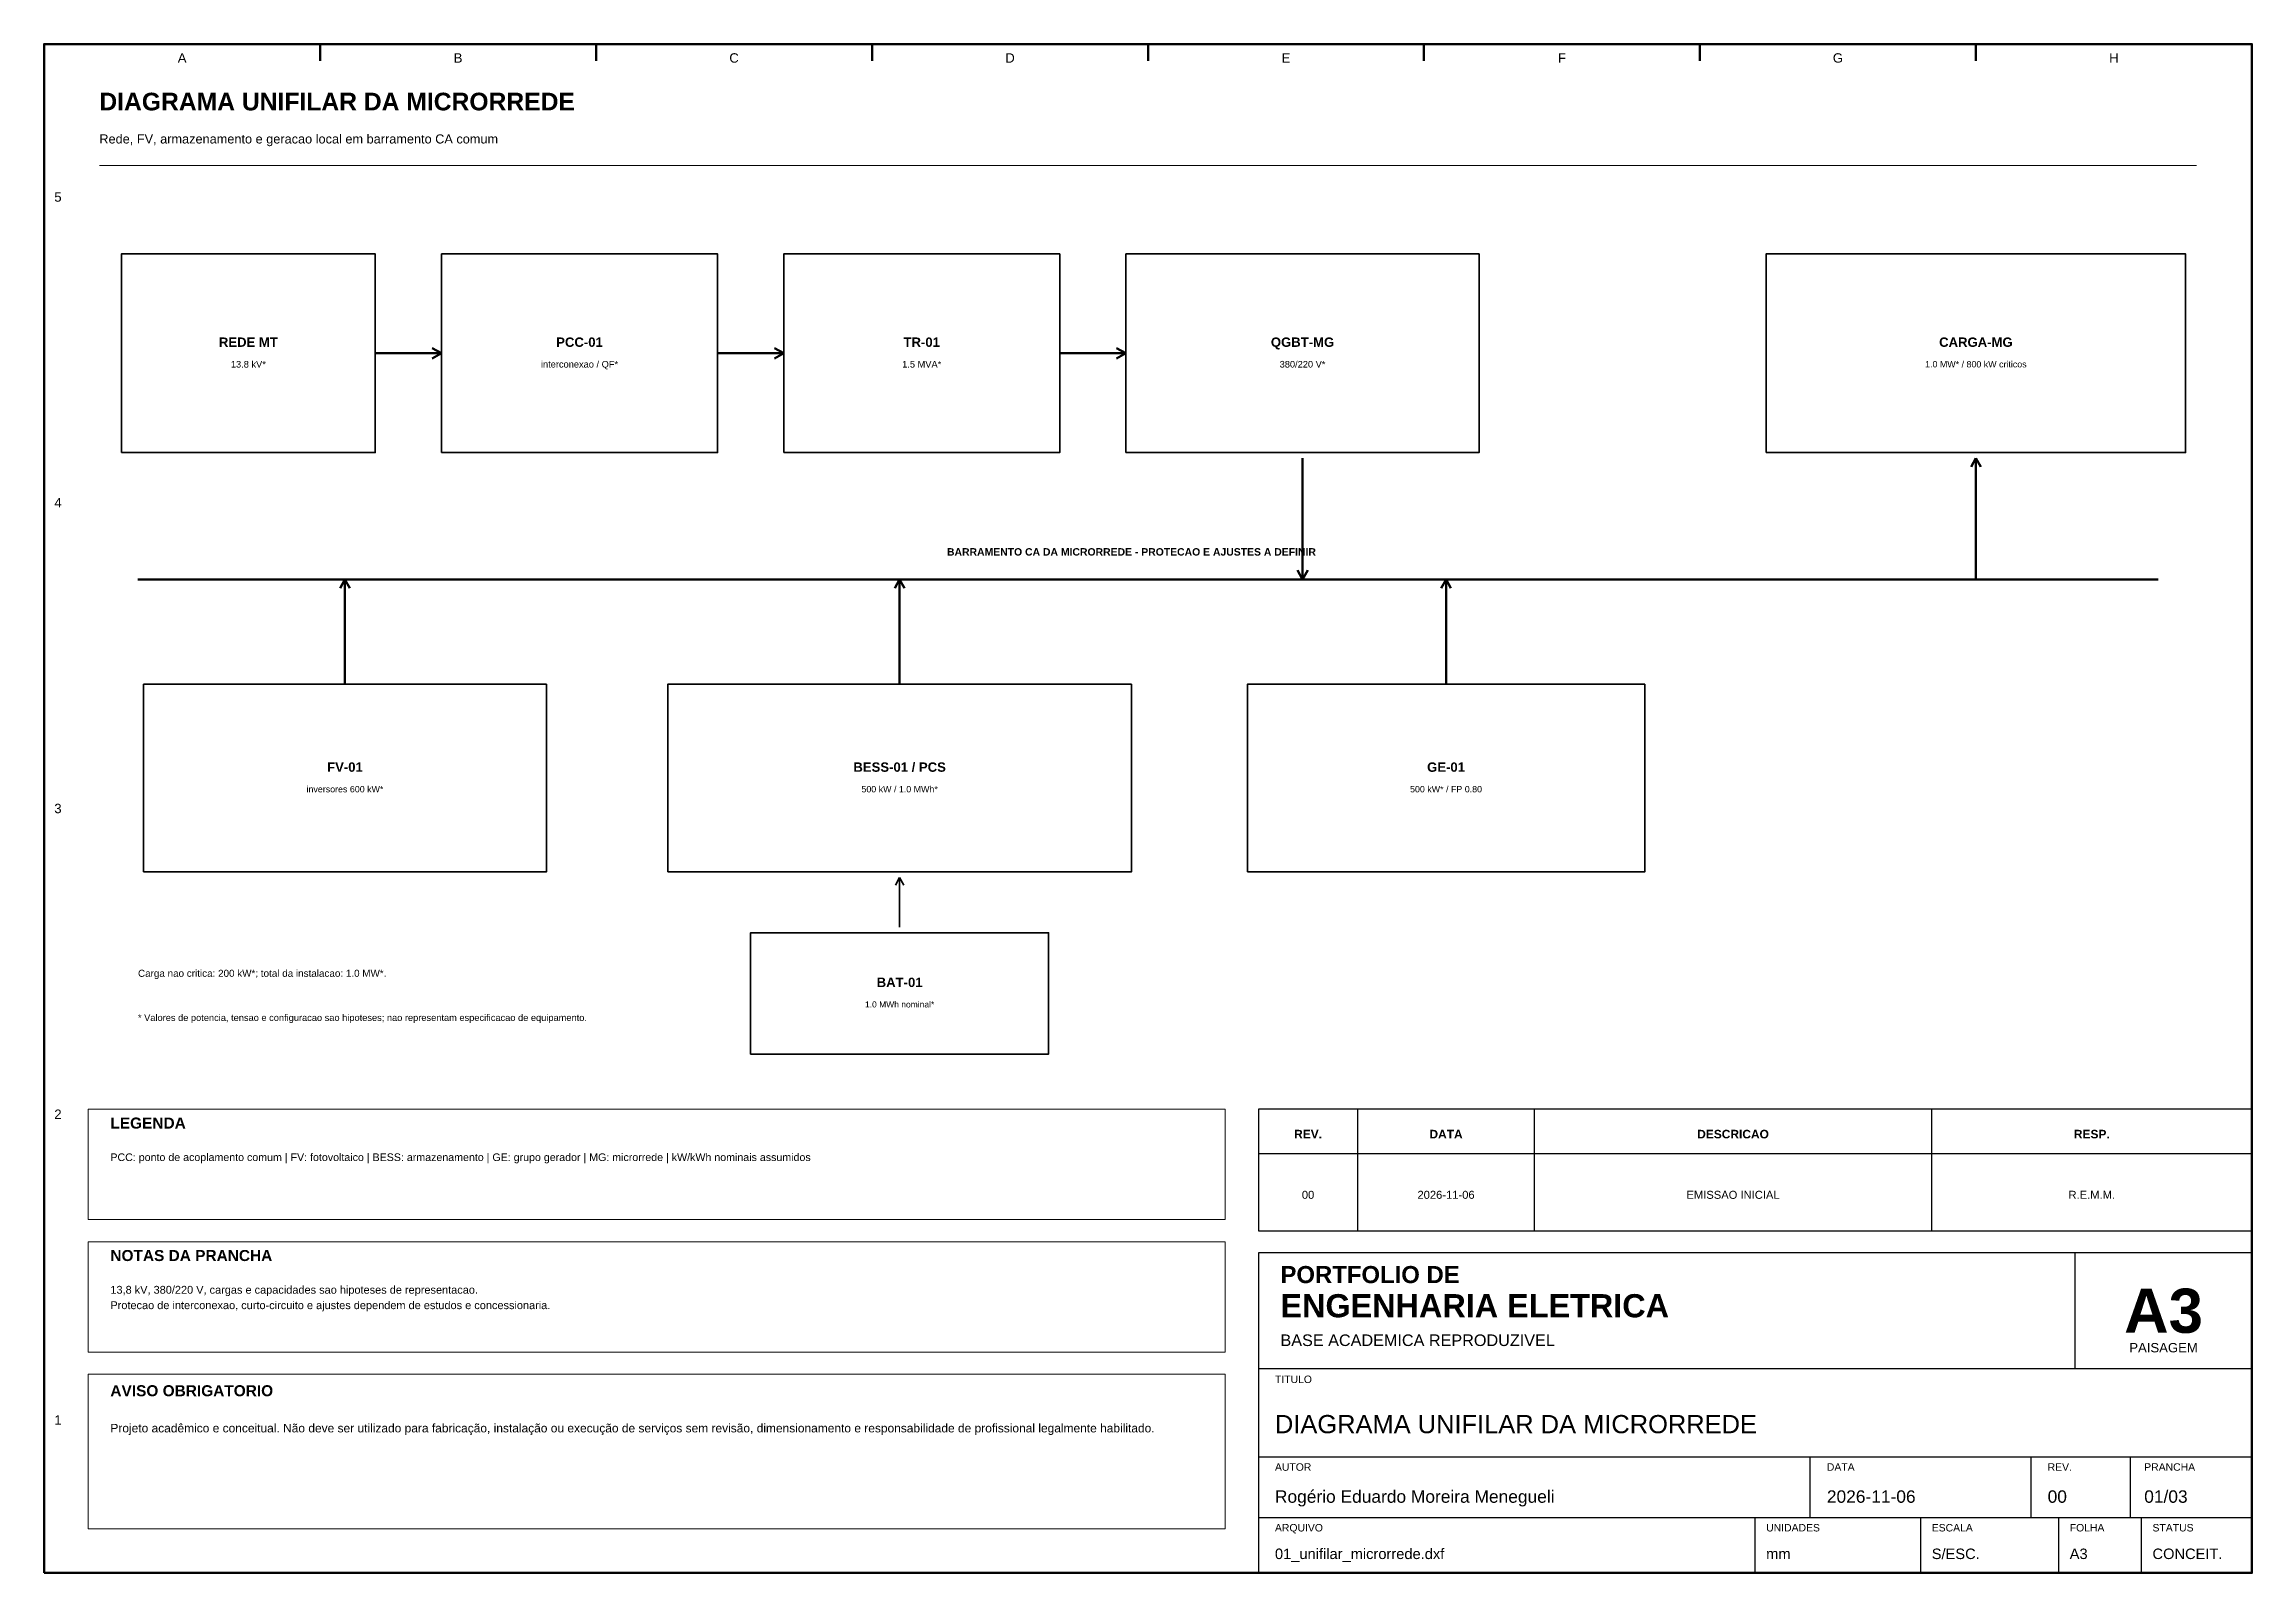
# Model space of a CAD drawing. Header units: millimetres. Extents: x 10 to 410, y 10 to 287.
import ezdxf
from ezdxf.enums import TextEntityAlignment as Align

# ---------------------------------------------------------------- set-up
doc = ezdxf.new("R2010")
doc.units = ezdxf.units.MM
for name, color, linetype, lineweight in [('00_MOLDURA', 7, 'CONTINUOUS', 50), ('01_CARIMBO', 7, 'CONTINUOUS', 25), ('02_TEXTO', 7, 'CONTINUOUS', 18), ('03_COTAS', 4, 'CONTINUOUS', 18), ('04_EQUIPAMENTOS', 2, 'CONTINUOUS', 35), ('05_POTENCIA', 1, 'CONTINUOUS', 50), ('08_CABOS', 30, 'CONTINUOUS', 35), ('12_LEGENDA', 7, 'CONTINUOUS', 18), ('13_NOTAS', 7, 'CONTINUOUS', 18)]:
    doc.layers.add(name, color=color, linetype=linetype, lineweight=lineweight)
doc.styles.add('PORTFOLIO_TEXTO', font='arial.ttf')
doc.styles.add('PORTFOLIO_TITULO', font='arialbd.ttf', dxfattribs={"width": 0.92})

# ---------------------------------------------------------------- blocks, each defined once
blk = doc.blocks.new('CARIMBO_A3')
at = {"layer": '01_CARIMBO'}
for p, q in [((148, 37), (148, 58)), ((0, 37), (180, 37)), ((0, 21), (180, 21)), ((100, 10), (100, 21)), ((140, 10), (140, 21)), ((158, 10), (158, 21)), ((0, 10), (180, 10)), ((90, 0), (90, 10)), ((120, 0), (120, 10)), ((145, 0), (145, 10)), ((160, 0), (160, 10))]:
    blk.add_line(p, q, dxfattribs=at)
blk.add_lwpolyline([(0, 0), (180, 0), (180, 58), (0, 58)], close=True, dxfattribs=at)
at = {"layer": '01_CARIMBO', "style": 'PORTFOLIO_TEXTO'}
for s, p in [('TITULO', (3, 34.4)), ('AUTOR', (3, 18.5)), ('DATA', (103, 18.5)), ('REV.', (143, 18.5)), ('PRANCHA', (160.5, 18.5)), ('ARQUIVO', (3, 7.5)), ('UNIDADES', (92, 7.5)), ('ESCALA', (122, 7.5)), ('FOLHA', (147, 7.5)), ('STATUS', (162, 7.5))]:
    blk.add_text(s, height=1.35, dxfattribs=at).set_placement(p)
at = {"layer": '02_TEXTO'}
for s, height, style, p in [('PORTFOLIO DE', 3.1, 'PORTFOLIO_TITULO', (4, 52.5)), ('ENGENHARIA ELETRICA', 4.2, 'PORTFOLIO_TITULO', (4, 46.3)), ('BASE ACADEMICA REPRODUZIVEL', 2.1, 'PORTFOLIO_TEXTO', (4, 41.1))]:
    blk.add_text(s, height=height, dxfattribs=dict(at, style=style)).set_placement(p)
for s, height, style, p in [('A3', 8, 'PORTFOLIO_TITULO', (164, 47.5)), ('PAISAGEM', 1.7, 'PORTFOLIO_TEXTO', (164, 40.8))]:
    blk.add_text(s, height=height, dxfattribs=dict(at, style=style)).set_placement(p, align=Align.MIDDLE_CENTER)
at = {"layer": '02_TEXTO', "style": 'PORTFOLIO_TEXTO'}
for tag, p, height in [('TITULO', (3, 25.3), 3.3), ('AUTOR', (3, 12.7), 2.25), ('DATA', (103, 12.7), 2.25), ('REVISAO', (143, 12.7), 2.25), ('PRANCHA', (160.5, 12.7), 2.25), ('ARQUIVO', (3, 2.5), 1.9), ('UNIDADES', (92, 2.5), 1.9), ('ESCALA', (122, 2.5), 1.9), ('FOLHA', (147, 2.5), 1.9), ('STATUS', (162, 2.5), 1.9)]:
    blk.add_attdef(tag, p, '', height=height, dxfattribs=at)

msp = doc.modelspace()

# ---------------------------------------------------------------- linework, layer by layer
at = {"layer": '00_MOLDURA'}
for p, q in [((60, 287), (60, 284)), ((110, 287), (110, 284)), ((160, 287), (160, 284)), ((210, 287), (210, 284)), ((260, 287), (260, 284)), ((310, 287), (310, 284)), ((360, 287), (360, 284))]:
    msp.add_line(p, q, dxfattribs=at)
msp.add_lwpolyline([(10, 10), (410, 10), (410, 287), (10, 287)], close=True, dxfattribs=at)
at = {"layer": '01_CARIMBO'}
for p, q in [((248, 72), (248, 94)), ((280, 72), (280, 94)), ((352, 72), (352, 94)), ((230, 86), (410, 86))]:
    msp.add_line(p, q, dxfattribs=at)
msp.add_lwpolyline([(230, 72), (410, 72), (410, 94), (230, 94)], close=True, dxfattribs=at)
at = {"layer": '03_COTAS'}
msp.add_line((20, 265), (400, 265), dxfattribs=at)
at = {"layer": '04_EQUIPAMENTOS'}
for points in [[(24, 213), (70, 213), (70, 249), (24, 249)], [(82, 213), (132, 213), (132, 249), (82, 249)], [(144, 213), (194, 213), (194, 249), (144, 249)], [(206, 213), (270, 213), (270, 249), (206, 249)], [(322, 213), (398, 213), (398, 249), (322, 249)], [(28, 137), (101, 137), (101, 171), (28, 171)], [(123, 137), (207, 137), (207, 171), (123, 171)], [(228, 137), (300, 137), (300, 171), (228, 171)], [(138, 104), (192, 104), (192, 126), (138, 126)]]:
    msp.add_lwpolyline(points, close=True, dxfattribs=at)
at = {"layer": '05_POTENCIA'}
for p, q in [((70, 231), (82, 231)), ((80.3, 231.935), (82, 231)), ((80.3, 230.065), (82, 231)), ((132, 231), (144, 231)), ((142.3, 231.935), (144, 231)), ((142.3, 230.065), (144, 231)), ((194, 231), (206, 231)), ((204.3, 231.935), (206, 231)), ((204.3, 230.065), (206, 231)), ((238, 212), (238, 190)), ((359.12, 210.4), (360, 212)), ((360, 190), (360, 212)), ((360.88, 210.4), (360, 212)), ((27, 190), (393, 190)), ((63.62, 188.4), (64.5, 190)), ((64.5, 171), (64.5, 190)), ((65.38, 188.4), (64.5, 190)), ((164.12, 188.4), (165, 190)), ((165, 171), (165, 190)), ((165.88, 188.4), (165, 190)), ((237.065, 191.7), (238, 190)), ((238.935, 191.7), (238, 190)), ((263.12, 188.4), (264, 190)), ((264, 171), (264, 190)), ((264.88, 188.4), (264, 190))]:
    msp.add_line(p, q, dxfattribs=at)
at = {"layer": '08_CABOS'}
for p in [(164.23, 134.6), (165, 127), (165.77, 134.6)]:
    msp.add_line(p, (165, 136), dxfattribs=at)
at = {"layer": '12_LEGENDA'}
msp.add_lwpolyline([(18, 74), (224, 74), (224, 94), (18, 94)], close=True, dxfattribs=at)
at = {"layer": '13_NOTAS'}
for points in [[(18, 50), (224, 50), (224, 70), (18, 70)], [(18, 18), (224, 18), (224, 46), (18, 46)]]:
    msp.add_lwpolyline(points, close=True, dxfattribs=at)

# ---------------------------------------------------------------- block references
at = {"layer": '01_CARIMBO'}
msp.add_blockref('CARIMBO_A3', (230, 10), dxfattribs=at).add_auto_attribs({'TITULO': 'DIAGRAMA UNIFILAR DA MICRORREDE', 'AUTOR': 'Rogério Eduardo Moreira Menegueli', 'DATA': '2026-11-06', 'REVISAO': '00', 'PRANCHA': '01/03', 'ARQUIVO': '01_unifilar_microrrede.dxf', 'UNIDADES': 'mm', 'ESCALA': 'S/ESC.', 'FOLHA': 'A3', 'STATUS': 'CONCEIT.'})

# ---------------------------------------------------------------- texts
at = {"layer": '00_MOLDURA', "style": 'PORTFOLIO_TEXTO'}
for s, p in [('A', (35, 284.5)), ('B', (85, 284.5)), ('C', (135, 284.5)), ('D', (185, 284.5)), ('E', (235, 284.5)), ('F', (285, 284.5)), ('G', (335, 284.5)), ('H', (385, 284.5)), ('5', (12.5, 259.3)), ('4', (12.5, 203.9)), ('3', (12.5, 148.5)), ('2', (12.5, 93.1)), ('1', (12.5, 37.7))]:
    msp.add_text(s, height=1.7, dxfattribs=at).set_placement(p, align=Align.MIDDLE_CENTER)
at = {"layer": '01_CARIMBO', "style": 'PORTFOLIO_TITULO'}
for s, p in [('REV.', (239, 89.5)), ('DATA', (264, 89.5)), ('DESCRICAO', (316, 89.5)), ('RESP.', (381, 89.5))]:
    msp.add_text(s, height=1.55, dxfattribs=at).set_placement(p, align=Align.MIDDLE_CENTER)
at = {"layer": '02_TEXTO'}
for s, height, style, p in [('DIAGRAMA UNIFILAR DA MICRORREDE', 3.2, 'PORTFOLIO_TITULO', (20, 275)), ('Rede, FV, armazenamento e geracao local em barramento CA comum', 1.65, 'PORTFOLIO_TEXTO', (20, 269))]:
    msp.add_text(s, height=height, dxfattribs=dict(at, style=style)).set_placement(p)
at = {"layer": '02_TEXTO', "style": 'PORTFOLIO_TEXTO'}
for s, height, p in [('13.8 kV*', 1.2, (47, 229)), ('interconexao / QF*', 1.2, (107, 229)), ('1.5 MVA*', 1.2, (169, 229)), ('380/220 V*', 1.2, (238, 229)), ('1.0 MW* / 800 kW criticos', 1.15, (360, 229)), ('inversores 600 kW*', 1.15, (64.5, 152)), ('500 kW / 1.0 MWh*', 1.15, (165, 152)), ('500 kW* / FP 0.80', 1.15, (264, 152)), ('1.0 MWh nominal*', 1.1, (165, 113)), ('00', 1.45, (239, 78.5)), ('2026-11-06', 1.45, (264, 78.5)), ('EMISSAO INICIAL', 1.45, (316, 78.5)), ('R.E.M.M.', 1.45, (381, 78.5))]:
    msp.add_text(s, height=height, dxfattribs=at).set_placement(p, align=Align.MIDDLE_CENTER)
at = {"layer": '04_EQUIPAMENTOS', "style": 'PORTFOLIO_TITULO'}
for s, p in [('REDE MT', (47, 233)), ('PCC-01', (107, 233)), ('TR-01', (169, 233)), ('QGBT-MG', (238, 233)), ('CARGA-MG', (360, 233)), ('FV-01', (64.5, 156)), ('BESS-01 / PCS', (165, 156)), ('GE-01', (264, 156)), ('BAT-01', (165, 117))]:
    msp.add_text(s, height=1.7, dxfattribs=at).set_placement(p, align=Align.MIDDLE_CENTER)
at = {"layer": '05_POTENCIA', "style": 'PORTFOLIO_TITULO'}
msp.add_text('BARRAMENTO CA DA MICRORREDE - PROTECAO E AJUSTES A DEFINIR', height=1.35, dxfattribs=at).set_placement((207, 195), align=Align.MIDDLE_CENTER)
at = {"layer": '12_LEGENDA', "style": 'PORTFOLIO_TITULO'}
msp.add_text('LEGENDA', height=2, dxfattribs=at).set_placement((22, 90.5))
at = {"layer": '12_LEGENDA', "insert": (22, 86), "char_height": 1.38, "width": 198, "attachment_point": 1, "line_spacing_factor": 1.18, "style": 'PORTFOLIO_TEXTO'}
msp.add_mtext('PCC: ponto de acoplamento comum | FV: fotovoltaico | BESS: armazenamento | GE: grupo gerador | MG: microrrede | kW/kWh nominais assumidos', dxfattribs=at)
at = {"layer": '13_NOTAS'}
for s, height, style, p in [('Carga nao critica: 200 kW*; total da instalacao: 1.0 MW*.', 1.28, 'PORTFOLIO_TEXTO', (27, 118)), ('* Valores de potencia, tensao e configuracao sao hipoteses; nao representam especificacao de equipamento.', 1.2, 'PORTFOLIO_TEXTO', (27, 110)), ('NOTAS DA PRANCHA', 2, 'PORTFOLIO_TITULO', (22, 66.5)), ('AVISO OBRIGATORIO', 2, 'PORTFOLIO_TITULO', (22, 42))]:
    msp.add_text(s, height=height, dxfattribs=dict(at, style=style)).set_placement(p)
at = {"layer": '13_NOTAS', "width": 198, "attachment_point": 1, "line_spacing_factor": 1.18, "style": 'PORTFOLIO_TEXTO'}
for s, insert, char_height in [('13,8 kV, 380/220 V, cargas e capacidades sao hipoteses de representacao.\\PProtecao de interconexao, curto-circuito e ajustes dependem de estudos e concessionaria.', (22, 62), 1.42), ('Projeto acadêmico e conceitual. Não deve ser utilizado para fabricação, instalação ou execução de serviços sem revisão, dimensionamento e responsabilidade de profissional legalmente habilitado.', (22, 37), 1.55)]:
    msp.add_mtext(s, dxfattribs=dict(at, insert=insert, char_height=char_height))

doc.saveas('drawing.dxf')
